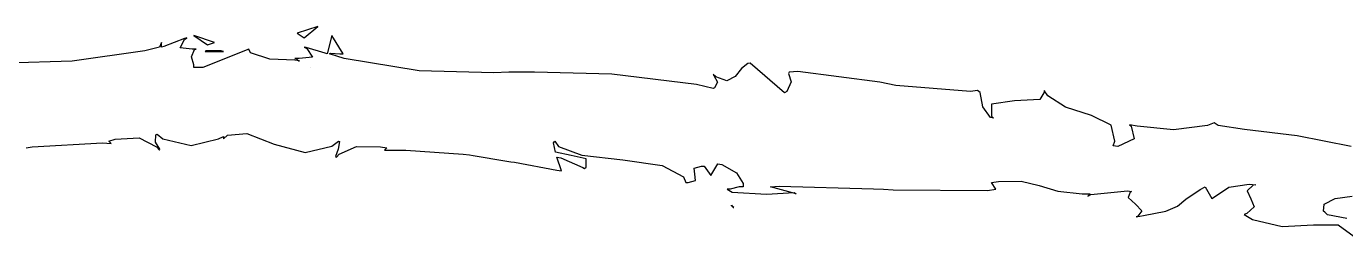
# Model space of a CAD drawing. Extents: x 51 to 306, y 22 to 311.
# Drawn here: x 174.74 to 194.98, y 242.34 to 245.57 of the extents above; entities that cross this region are included whole.
import ezdxf

# ---------------------------------------------------------------- set-up
doc = ezdxf.new("R2010")
doc.units = 0
doc.header["$MEASUREMENT"] = 0

msp = doc.modelspace()

# ---------------------------------------------------------------- linework, layer by layer
at = {"color": 7}
for points in [[(195.072, 243.72), (194.239, 243.884), (193.431, 243.983), (193.03, 244.042), (192.969, 244.086), (192.863, 244.042), (192.343, 243.978), (191.787, 244.035), (191.665, 244.052), (191.691, 244.035), (191.739, 243.841), (191.491, 243.723), (191.418, 243.733), (191.441, 243.803), (191.385, 244.051), (191.086, 244.198), (190.687, 244.325), (190.412, 244.5), (190.36, 244.581), (190.368, 244.571), (190.292, 244.446), (189.905, 244.423), (189.549, 244.373), (189.551, 244.19), (189.582, 244.158), (189.534, 244.168), (189.418, 244.33), (189.378, 244.551), (189.335, 244.581), (189.229, 244.565), (188.083, 244.661), (187.96, 244.687), (187.836, 244.713), (186.575, 244.873), (186.443, 244.864), (186.434, 244.846), (186.473, 244.718), (186.41, 244.565), (186.373, 244.545), (185.844, 245.004), (185.808, 244.999), (185.714, 244.923), (185.613, 244.797), (185.485, 244.731), (185.321, 244.793), (185.279, 244.828), (185.287, 244.811), (185.345, 244.709), (185.299, 244.621), (185.279, 244.615), (185.022, 244.677), (183.721, 244.833), (182.535, 244.864), (182.14, 244.864), (181.909, 244.855), (180.763, 244.886), (179.616, 245.074), (179.388, 245.145), (179.404, 245.154), (179.55, 245.145), (179.6, 245.145), (179.423, 245.427), (179.352, 245.145), (179.325, 245.154), (179.033, 245.243), (178.999, 245.251), (179.039, 245.226), (179.127, 245.097), (178.925, 245.074), (178.858, 245.074), (178.875, 245.074), (178.915, 245.04), (178.929, 245.04), (178.857, 245.05), (178.474, 245.062), (178.179, 245.164), (178.153, 245.217), (177.447, 244.934), (177.447, 244.934), (177.307, 244.934), (177.307, 244.934), (177.307, 244.977), (177.271, 245.102), (177.318, 245.211), (177.341, 245.217), (177.28, 245.217), (177.099, 245.238), (177.165, 245.368), (177.201, 245.393), (177.165, 245.384), (176.846, 245.261), (176.812, 245.251), (176.812, 245.321), (176.778, 245.251), (176.557, 245.19), (175.437, 245.036), (174.431, 245.004)], [(174.731, 243.699), (174.827, 243.717), (175.904, 243.779), (176.036, 243.769), (176, 243.805), (176.097, 243.832), (176.468, 243.853), (176.734, 243.717), (176.778, 243.663), (176.787, 243.678), (176.72, 243.787), (176.724, 243.9), (176.742, 243.91), (176.83, 243.84), (177.265, 243.735), (177.684, 243.841), (177.764, 243.876), (177.764, 243.84), (177.822, 243.894), (178.118, 243.92), (178.54, 243.757), (179.014, 243.628), (179.427, 243.725), (179.528, 243.805), (179.542, 243.796), (179.524, 243.681), (179.481, 243.57), (179.494, 243.557), (179.538, 243.601), (179.801, 243.721), (180.172, 243.717), (180.269, 243.699), (180.233, 243.663), (180.56, 243.663), (181.442, 243.603), (181.54, 243.593), (181.592, 243.585), (182.112, 243.497), (182.174, 243.487), (182.226, 243.479), (182.879, 243.356), (182.951, 243.346), (182.879, 243.557), (182.941, 243.549), (183.276, 243.399), (183.304, 243.381), (183.326, 243.403), (183.33, 243.532), (183.1, 243.581), (182.856, 243.636), (182.826, 243.779), (182.845, 243.805), (182.903, 243.72), (183.262, 243.587), (183.89, 243.514), (184.496, 243.429), (184.82, 243.257), (184.856, 243.17), (184.893, 243.167), (185.009, 243.199), (184.996, 243.294), (184.984, 243.389), (185.099, 243.421), (185.138, 243.417), (185.244, 243.276), (185.349, 243.453), (185.411, 243.444), (185.636, 243.316), (185.738, 243.155), (185.738, 243.1), (185.675, 243.1), (185.536, 243.064), (185.491, 243.064), (185.569, 243.02), (186.098, 242.989), (186.522, 243.012), (186.549, 242.994), (186.16, 243.1), (186.293, 243.109), (187.74, 243.073), (187.89, 243.064), (188.039, 243.056), (189.486, 243.047), (189.618, 243.064), (189.548, 243.17), (189.659, 243.185), (190.003, 243.188), (190.28, 243.122), (190.569, 243.036), (190.941, 242.994), (191.065, 242.994), (191.029, 242.958), (191.073, 242.985), (191.637, 243.038), (191.699, 243.028), (191.68, 243.021), (191.649, 242.939), (191.761, 242.835), (191.857, 242.732), (191.797, 242.65), (191.771, 242.641), (191.884, 242.659), (192.223, 242.728), (192.404, 242.805), (192.534, 242.914), (192.752, 243.06), (192.829, 243.1), (192.933, 242.923), (192.986, 242.959), (193.19, 243.096), (193.503, 243.144), (193.605, 243.134), (193.567, 243.125), (193.473, 243.038), (193.529, 242.919), (193.579, 242.792), (193.47, 242.69), (193.428, 242.675), (193.556, 242.601), (194.01, 242.491), (194.491, 242.518), (194.871, 242.518), (195.115, 242.335)], [(195.002, 242.615), (194.704, 242.67), (194.663, 242.711), (194.663, 242.711), (194.647, 242.728), (194.653, 242.834), (194.826, 242.923), (195.083, 242.959)]]:
    msp.add_lwpolyline(points, dxfattribs=at)
for points in [[(177.624, 245.321), (177.307, 245.427), (177.517, 245.287), (177.624, 245.321)], [(179.211, 245.569), (178.894, 245.463), (178.999, 245.393), (179.211, 245.569)], [(177.483, 245.181), (177.553, 245.181), (177.71, 245.181), (177.764, 245.181), (177.728, 245.19), (177.491, 245.19), (177.483, 245.181)], [(179.105, 244.934), (179.105, 244.934), (179.105, 244.934), (179.105, 244.934)], [(185.597, 242.781), (185.597, 242.781), (185.561, 242.809), (185.561, 242.817), (185.561, 242.817), (185.587, 242.781), (185.597, 242.781)]]:
    msp.add_lwpolyline(points, close=True, dxfattribs=at)

doc.saveas('drawing.dxf')
